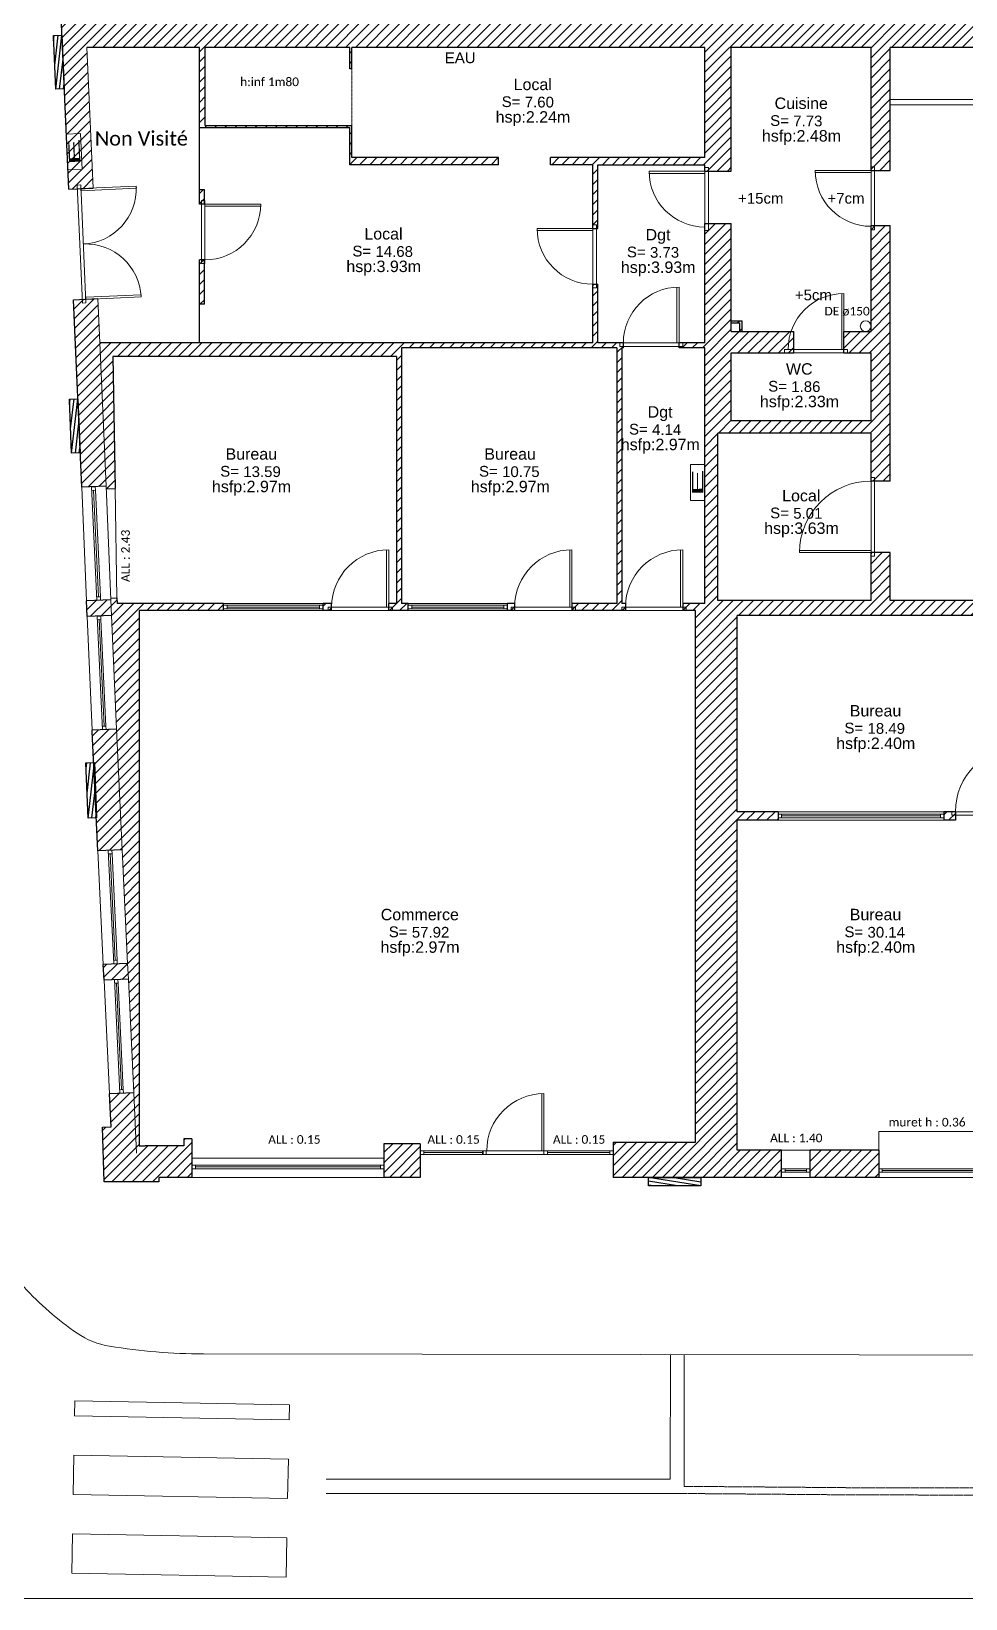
# Model space of a CAD drawing. Header units: millimetres. Extents: x -14819 to 43195, y -10328 to 20814.
# Drawn here: x 32553 to 33859, y 6 to 2196 of the extents above; entities that cross this region are included whole.
import ezdxf
from ezdxf.enums import TextEntityAlignment as Align

# ---------------------------------------------------------------- set-up
doc = ezdxf.new("R2010")
doc.units = ezdxf.units.MM
for name, pattern in [('Chemin', [0.5, 0.3, -0.2]), ('Cotation', [0.2, 0.1, -0.1]), ('Feeder', [3, 1, -0.5, 1, -0.5])]:
    doc.linetypes.add(name, pattern=pattern)
for name, color, linetype, lineweight in [('_cadre100', 7, 'Continuous', 15), ('_Texte', 7, 'Continuous', 15), ('BO_bordure', 7, 'Continuous', 13), ('Etiq_Affectation', 7, 'Continuous', 0), ('Etiq_Num_appart', 7, 'Continuous', 0), ('Etiq_Surface', 7, 'Continuous', 0), ('Etiq_Typologie', 7, 'Continuous', 0), ('Etiquette', 7, 'Continuous', 13), ('Hachures', 8, 'Continuous', 9), ('hauteur inf1.8m', 11, 'Continuous', 0), ('MA_assainissement', 30, 'Continuous', 13), ('ME_electricite', 1, 'Continuous', 13), ('Menuiserie', 250, 'Continuous', 9), ('Menuiserie_cps', 7, 'Continuous', 15), ('MSH_signalisation-horizontale', 7, 'Continuous', 9), ('Mur_coupe', 7, 'Continuous', 25), ('Mur_vu', 8, 'Continuous', 18), ('MW_eau', 5, 'Continuous', 13)]:
    doc.layers.add(name, color=color, linetype=linetype, lineweight=lineweight)
for name, color, linetype, lineweight, plot in [('_mur_fantome', 2, 'Continuous', 0, False), ('Etiq_Adresse', 7, 'Continuous', 0, False), ('Etiq_Mesure_ou_non', 7, 'Continuous', 0, False), ('Menuiserie_seuil', 8, 'Continuous', 9, False)]:
    doc.layers.add(name, color=color, linetype=linetype, lineweight=lineweight, plot=plot)
doc.styles.add('Legend', font='calibri.ttf')
doc.styles.add('NUV', font='arial.ttf')
doc.styles.get("Standard").update_dxf_attribs({"font": 'arial.ttf'})
doc.styles.add('Stylbloc-bdu', font='sanss___.ttf')
pattern_1 = [(45, (1679.643, -7925.721), (-7.0710678, 7.0710678), [])]

# ---------------------------------------------------------------- blocks, each defined once
blk = doc.blocks.new('Hv8')
for p, q in [((-0.5, 0.398), (-0.398, 0.5)), ((-0.5, -0.051), (0.051, 0.5)), ((-0.5, -0.5), (0.5, 0.5)), ((-0.051, -0.5), (0.5, 0.051)), ((0.398, -0.5), (0.5, -0.398))]:
    blk.add_line(p, q)
blk.add_lwpolyline([(-0.5, -0.5), (0.5, -0.5), (0.5, 0.5), (-0.5, 0.5)], close=True)
blk = doc.blocks.new('He4')
blk.add_lwpolyline([(-0.5, -0.5), (0.5, -0.5), (0.5, 0.5), (-0.5, 0.5)], close=True)
at = {"style": 'Stylbloc-bdu'}
blk.add_text('E', height=0.8, dxfattribs=at).set_placement((0, 0), align=Align.MIDDLE_CENTER)
blk = doc.blocks.new('Fenetre_351')
blk.add_lwpolyline([(0.05, 0.05), (0.05, 0), (0, 0), (0, 0.05), (3.51, 0.05), (3.51, 0), (3.46, 0), (3.46, 0.05), (3.46, 0.025), (0.05, 0.025), (0.05, 0), (3.46, 0)])
blk = doc.blocks.new('Fenetre_232')
blk.add_lwpolyline([(0.05, 0.05), (0.05, 0), (0, 0), (0, 0.05), (2.32, 0.05), (2.32, 0), (2.27, 0), (2.27, 0.05), (2.27, 0.025), (0.05, 0.025), (0.05, 0), (2.27, 0)])
blk = doc.blocks.new('Porte_Simple_Droite_90')
at = {"layer": 'Menuiserie_cps', "color": 1, "lineweight": 9}
for points in [[(0, 0), (0, 0.9)], [(0.03, 0.9), (0.03, 0), (0, 0)]]:
    blk.add_lwpolyline(points, dxfattribs=at)
at = {"layer": 'Menuiserie_cps', "lineweight": 9}
blk.add_arc((0, 0), 0.9, 0, 90, dxfattribs=at)
at = {"layer": 'Menuiserie_seuil'}
blk.add_lwpolyline([(-0.05, 0), (0.95, 0), (0.95, -0.05), (-0.05, -0.05)], close=True, dxfattribs=at)
blk = doc.blocks.new('Fenetre_40')
blk.add_lwpolyline([(0.05, 0.05), (0.05, 0), (0, 0), (0, 0.05), (0.4, 0.05), (0.4, 0), (0.35, 0), (0.35, 0.05), (0.35, 0.025), (0.05, 0.025), (0.05, 0), (0.35, 0)])
blk = doc.blocks.new('Etiquette_Copro')
at = {"layer": 'Etiq_Adresse'}
blk.add_attdef('ADRESSE', text='', height=0.16, rotation=0.0292, dxfattribs=at).set_placement((0.047, -0.725), align=Align.CENTER)
at = {"layer": 'Etiq_Affectation'}
blk.add_attdef('AFFECTATION', text='', height=0.16, rotation=0.0292, dxfattribs=at).set_placement((0.044, -0.07), align=Align.CENTER)
at = {"layer": 'Etiq_Mesure_ou_non'}
blk.add_attdef('MESURE', text='', height=0.16, rotation=0.0292, dxfattribs=at).set_placement((0.043, 0.616), align=Align.CENTER)
at = {"layer": 'Etiq_Num_appart'}
blk.add_attdef('NUMERO_APPARTEMENT', text='', height=0.16, rotation=0.0292, dxfattribs=at).set_placement((0.047, -0.525), align=Align.CENTER)
at = {"layer": 'Etiq_Surface'}
blk.add_text('S=', height=0.15, rotation=0.0292, dxfattribs=at).set_placement((-0.391, -0.307))
blk.add_attdef('SURFACE', text='', height=0.15, rotation=0.0292, dxfattribs=at).set_placement((-0.068, -0.358), align=Align.BOTTOM_LEFT)
at = {"layer": 'Etiq_Typologie'}
blk.add_attdef('TYPOLOGIE', text='', height=0.16, rotation=0.0292, dxfattribs=at).set_placement((0.047, -0.925), align=Align.CENTER)
blk = doc.blocks.new('Fenetre_97')
blk.add_lwpolyline([(0.05, 0.05), (0.05, 0), (0, 0), (0, 0.05), (0.97, 0.05), (0.97, 0), (0.92, 0), (0.92, 0.05), (0.92, 0.025), (0.05, 0.025), (0.05, 0), (0.92, 0)])
blk = doc.blocks.new('Fenetre_92')
blk.add_lwpolyline([(0.05, 0.05), (0.05, 0), (0, 0), (0, 0.05), (0.92, 0.05), (0.92, 0), (0.87, 0), (0.87, 0.05), (0.87, 0.025), (0.05, 0.025), (0.05, 0), (0.87, 0)])
blk = doc.blocks.new('Porte_Simple_Droite_80')
at = {"layer": 'Menuiserie_cps', "color": 1, "lineweight": 9}
for points in [[(0, 0), (0, 0.8)], [(0.03, 0.8), (0.03, 0), (0, 0)]]:
    blk.add_lwpolyline(points, dxfattribs=at)
at = {"layer": 'Menuiserie_cps', "lineweight": 9}
blk.add_arc((0, 0), 0.8, 0, 90, dxfattribs=at)
at = {"layer": 'Menuiserie_seuil'}
blk.add_lwpolyline([(-0.05, 0), (0.85, 0), (0.85, -0.05), (-0.05, -0.05)], close=True, dxfattribs=at)
blk = doc.blocks.new('Fenetre_139')
blk.add_lwpolyline([(0.05, 0.05), (0.05, 0), (0, 0), (0, 0.05), (1.39, 0.05), (1.39, 0), (1.34, 0), (1.34, 0.05), (1.34, 0.025), (0.05, 0.025), (0.05, 0), (1.34, 0)])
blk = doc.blocks.new('Fenetre_269')
blk.add_lwpolyline([(0.05, 0.05), (0.05, 0), (0, 0), (0, 0.05), (2.69, 0.05), (2.69, 0), (2.64, 0), (2.64, 0.05), (2.64, 0.025), (0.05, 0.025), (0.05, 0), (2.64, 0)])
blk = doc.blocks.new('Porte_Simple_Droite_78')
at = {"layer": 'Menuiserie_cps', "color": 1, "lineweight": 9}
for points in [[(0, 0), (0, 0.78)], [(0.03, 0.78), (0.03, 0), (0, 0)]]:
    blk.add_lwpolyline(points, dxfattribs=at)
at = {"layer": 'Menuiserie_cps', "lineweight": 9}
blk.add_arc((0, 0), 0.78, 0, 90, dxfattribs=at)
at = {"layer": 'Menuiserie_seuil'}
blk.add_lwpolyline([(-0.05, 0), (0.83, 0), (0.83, -0.05), (-0.05, -0.05)], close=True, dxfattribs=at)
blk = doc.blocks.new('Porte_Simple_Droite_100')
at = {"layer": 'Menuiserie_cps', "color": 1, "lineweight": 9}
for points in [[(0, 0), (0, 1)], [(0.03, 1), (0.03, 0), (0, 0)]]:
    blk.add_lwpolyline(points, dxfattribs=at)
at = {"layer": 'Menuiserie_cps', "lineweight": 9}
blk.add_arc((0, 0), 1, 0, 90, dxfattribs=at)
at = {"layer": 'Menuiserie_seuil'}
blk.add_lwpolyline([(-0.05, 0), (1.05, 0), (1.05, -0.05), (-0.05, -0.05)], close=True, dxfattribs=at)
blk = doc.blocks.new('Fenetre_159')
blk.add_lwpolyline([(0.05, 0.05), (0.05, 0), (0, 0), (0, 0.05), (1.59, 0.05), (1.59, 0), (1.54, 0), (1.54, 0.05), (1.54, 0.025), (0.05, 0.025), (0.05, 0), (1.54, 0)])
blk = doc.blocks.new('Porte_Double_155')
at = {"layer": 'Menuiserie_cps', "color": 1, "lineweight": 9}
for points in [[(0, 0), (0, 0.775), (0.03, 0.775), (0.03, 0)], [(1.55, 0), (1.55, 0.775), (1.52, 0.775), (1.52, 0)]]:
    blk.add_lwpolyline(points, close=True, dxfattribs=at)
at = {"layer": 'Menuiserie_cps', "lineweight": 9}
for centre, start, end in [((0, 0), 0, 90), ((1.55, 0), 90, 180)]:
    blk.add_arc(centre, 0.775, start, end, dxfattribs=at)
at = {"layer": 'Menuiserie_seuil'}
blk.add_lwpolyline([(-0.05, 0), (1.6, 0), (1.6, -0.05), (-0.05, -0.05)], close=True, dxfattribs=at)

msp = doc.modelspace()

# ---------------------------------------------------------------- hatches: boundary and pattern name
at = {"layer": 'Hachures'}
h = msp.add_hatch(dxfattribs=at)
h.set_pattern_fill('_USER', color=256, scale=10, angle=45, pattern_type=0)
h.set_pattern_definition(pattern_1)
h.paths.add_polyline_path([(33531.7, 2173.52), (33727.05, 2173.52), (33727.05, 2001.52), (33754.05, 2001.52), (33754.05, 2173.52), (34730.05, 2173.52), (34730.05, 1547.52), (34754.05, 1547.52), (34754.05, 1622.52), (34784.07, 1622.52), (34784.07, 1642.52), (34754.05, 1642.52), (34754.05, 2173.52), (34952.07, 2173.52), (34952.07, 2162.52), (35002.07, 2162.52), (35002.07, 2173.52), (35016.05, 2173.52), (35016.05, 1834.52), (35027.05, 1834.52), (35027.05, 2173.52), (35279.05, 2173.52), (35279.05, 1642.52), (35027.05, 1642.52), (35027.05, 1751.52), (35016.05, 1751.52), (35016.05, 1642.52), (34917.07, 1642.52), (34917.07, 1622.52), (35279.05, 1622.52), (35279.05, 1095.63), (35299.05, 1095.58), (35299.05, 1149.58), (35605.07, 1149.58), (35605.07, 714.58), (35716.07, 714.58), (35716.07, 628.48), (35597.57, 628.48), (35597.57, 594.66), (36178.44, 595.21), (36178.44, 628.48), (35736.07, 628.48), (35736.07, 734.58), (35625.07, 734.58), (35625.07, 1169.58), (35299.05, 1169.6), (35299.05, 2173.52), (35299.05, 2207.52), (32628.92, 2207.52), (32622.91, 2343.59), (32619.09, 2458.98), (32585.07, 2458.98), (32588.93, 2342.28), (32605.13, 1975.52), (32639.1, 1977.02), (32630.42, 2173.52), (32788.05, 2173.52), (32788.05, 2061.52), (32998.05, 2061.52), (32998.05, 2009.52), (33206.05, 2009.52), (33206.05, 2019.52), (33001.05, 2019.52), (33001.05, 2064.52), (32796.05, 2064.52), (32796.05, 2173.52), (32998.05, 2173.52), (32998.05, 2143.52), (33001.05, 2143.52), (33001.05, 2173.52), (33494.7, 2173.52), (33494.7, 2019.52), (33279.05, 2019.52), (33279.05, 2009.52), (33338.05, 2009.52), (33338.05, 1920.52), (33345.05, 1920.52), (33345.05, 2009.52), (33494.7, 2009.52), (33494.7, 2000.52), (33531.7, 2000.52)])
h = msp.add_hatch(dxfattribs=at)
h.set_pattern_fill('_USER', color=256, scale=10, angle=45, pattern_type=0)
h.set_pattern_definition(pattern_1)
h.paths.add_polyline_path([(32795.05, 1974.52), (32788.05, 1974.52), (32788.05, 1954.52), (32795.05, 1954.52)])
h = msp.add_hatch(dxfattribs=at)
h.set_pattern_fill('_USER', color=256, scale=10, angle=45, pattern_type=0)
h.set_pattern_definition(pattern_1)
h.paths.add_polyline_path([(33540.05, 1379.52), (34222.05, 1379.52), (34222.05, 1336.52), (34234.05, 1336.52), (34234.05, 1379.52), (34727.05, 1379.52), (34727.05, 1273.62), (34754.05, 1273.62), (34754.05, 1414.52), (34730.05, 1414.52), (34730.05, 1400.52), (33754.05, 1400.52), (33754.05, 1467.52), (33727.05, 1467.52), (33727.05, 1400.52), (33513.05, 1400.52), (33513.05, 1634.52), (33727.05, 1634.52), (33727.05, 1567.52), (33754.05, 1567.52), (33754.05, 1924.52), (33727.05, 1924.52), (33727.05, 1776.52), (33689.05, 1776.52), (33689.05, 1746.52), (33727.05, 1746.52), (33727.05, 1651.52), (33531.7, 1651.52), (33531.7, 1746.52), (33619.05, 1746.52), (33619.05, 1776.52), (33531.7, 1776.52), (33531.7, 1927.52), (33494.7, 1927.52), (33494.7, 1760.52), (33458.7, 1760.52), (33458.7, 1753.52), (33494.7, 1753.52), (33494.7, 1396.52), (33463.7, 1396.52), (33463.7, 1386.52), (33481.7, 1386.52), (33481.7, 643.52), (33366.7, 643.52), (33366.7, 594.52), (33409.6, 594.52), (33536.39, 594.52), (33602.05, 594.52), (33602.05, 632.52), (33540.05, 632.52), (33540.05, 1093.52), (33597.07, 1093.52), (33597.07, 1105.52), (33540.05, 1105.52)])
h = msp.add_hatch(dxfattribs=at)
h.set_pattern_fill('_USER', color=256, scale=10, angle=45, pattern_type=0)
h.set_pattern_definition(pattern_1)
h.paths.add_polyline_path([(32795.05, 1876.52), (32788.05, 1876.52), (32788.05, 1814.52), (32795.05, 1814.52)])
h = msp.add_hatch(dxfattribs=at)
h.set_pattern_fill('_USER', color=256, scale=10, angle=45, pattern_type=0)
h.set_pattern_definition(pattern_1)
h.paths.add_polyline_path([(32666.7, 1741.52), (33063.7, 1741.52), (33063.7, 1396.52), (33052.7, 1396.52), (33052.7, 1386.52), (33079.7, 1386.52), (33079.7, 1396.52), (33070.7, 1396.52), (33070.7, 1753.52), (33371.7, 1753.52), (33371.7, 1396.52), (33308.7, 1396.52), (33308.7, 1386.52), (33383.7, 1386.52), (33383.7, 1396.52), (33378.7, 1396.52), (33378.7, 1753.52), (33380.7, 1753.52), (33380.7, 1760.52), (33345.05, 1760.52), (33345.05, 1842.52), (33338.05, 1842.52), (33338.05, 1760.52), (32788.05, 1760.52), (32648.6, 1760.52), (32657.25, 1560.37), (32657.41, 1556.67), (32669.91, 1557.21)])
h = msp.add_hatch(dxfattribs=at)
h.set_pattern_fill('_USER', color=256, scale=10, angle=45, pattern_type=0)
h.set_pattern_definition(pattern_1)
h.paths.add_polyline_path([(32648.6, 1760.52), (32645.92, 1822.43), (32645.91, 1822.71), (32611.96, 1820.96), (32623.28, 1558.9), (32657.25, 1560.37)])
h = msp.add_hatch(dxfattribs=at)
h.set_pattern_fill('_USER', color=256, scale=10, angle=45, pattern_type=0)
h.set_pattern_definition(pattern_1)
h.paths.add_polyline_path([(33546.7, 1791.52), (33531.7, 1791.52), (33531.7, 1788.52), (33543.7, 1788.52), (33543.7, 1776.52), (33546.7, 1776.52)], flags=17)
h = msp.add_hatch(dxfattribs=at)
h.set_pattern_fill('_USER', color=256, scale=10, angle=45, pattern_type=0)
h.set_pattern_definition(pattern_1)
h.paths.add_polyline_path([(32703.7, 1386.52), (32821.7, 1386.52), (32821.7, 1396.52), (32672.7, 1396.52), (32672.57, 1404.24), (32664.01, 1403.87), (32664.11, 1401.49), (32665.06, 1379.51), (32671.92, 1220.76), (32679.9, 1052.39), (32687.44, 893.54), (32688.48, 871.57), (32696.01, 712.84), (32662.04, 711.44), (32664.24, 664.91), (32652.25, 664.55), (32654.52, 588.38), (32731.16, 588.38), (32731.16, 594.52), (32777.2, 594.52), (32777.2, 648.52), (32766.2, 648.52), (32766.2, 638.52), (32712.2, 638.52), (32703.7, 638.52)])
h = msp.add_hatch(dxfattribs=at)
h.set_pattern_fill('_USER', color=256, scale=10, angle=45, pattern_type=0)
h.set_pattern_definition(pattern_1)
h.paths.add_polyline_path([(32664.11, 1401.49), (32630.15, 1400.02), (32631.1, 1378.04), (32665.06, 1379.51)])
h = msp.add_hatch(dxfattribs=at)
h.set_pattern_fill('_USER', color=256, scale=10, angle=45, pattern_type=0)
h.set_pattern_definition(pattern_1)
h.paths.add_polyline_path([(32972.7, 1396.52), (32960.7, 1396.52), (32960.7, 1386.52), (32972.7, 1386.52)], flags=17)
h = msp.add_hatch(dxfattribs=at)
h.set_pattern_fill('_USER', color=256, scale=10, angle=45, pattern_type=0)
h.set_pattern_definition(pattern_1)
h.paths.add_polyline_path([(33228.7, 1396.52), (33218.7, 1396.52), (33218.7, 1386.52), (33228.7, 1386.52)], flags=17)
h = msp.add_hatch(dxfattribs=at)
h.set_pattern_fill('_USER', color=256, scale=10, angle=45, pattern_type=0)
h.set_pattern_definition(pattern_1)
h.paths.add_polyline_path([(32671.92, 1220.76), (32637.96, 1219.29), (32638.04, 1217.4), (32645.93, 1050.99), (32679.9, 1052.39)])
h = msp.add_hatch(dxfattribs=at)
h.set_pattern_fill('_USER', color=256, scale=10, angle=45, pattern_type=0)
h.set_pattern_definition(pattern_1)
h.paths.add_polyline_path([(33845.07, 1105.52), (33829.07, 1105.52), (33829.07, 1093.52), (33845.07, 1093.52)])
h = msp.add_hatch(dxfattribs=at)
h.set_pattern_fill('_USER', color=256, scale=10, angle=45, pattern_type=0)
h.set_pattern_definition(pattern_1)
h.paths.add_polyline_path([(32687.44, 893.54), (32653.47, 892.14), (32654.51, 870.16), (32688.48, 871.57)], flags=17)
h = msp.add_hatch(dxfattribs=at)
h.set_pattern_fill('_USER', color=256, scale=10, angle=45, pattern_type=0)
h.set_pattern_definition(pattern_1)
h.paths.add_polyline_path([(33096.7, 641.52), (33045.7, 641.52), (33045.7, 594.52), (33096.7, 594.52)])
h = msp.add_hatch(dxfattribs=at)
h.set_pattern_fill('_USER', color=256, scale=10, angle=45, pattern_type=0)
h.set_pattern_definition(pattern_1)
h.paths.add_polyline_path([(33737.85, 632.52), (33642.05, 632.52), (33642.05, 594.52), (33737.85, 594.52)])

# ---------------------------------------------------------------- linework, layer by layer
at = {"layer": '_cadre100', "flags": 128}
msp.add_lwpolyline([(32120.11, 5.76), (36320.11, 5.76), (36320.11, 2975.76), (32120.11, 2975.76)], close=True, dxfattribs=at)
at = {"layer": '_mur_fantome', "color": 2, "flags": 128}
for points in [[(32639.1, 1977.02), (32630.42, 2173.52)], [(32648.6, 1760.52), (32645.92, 1822.43), (32645.91, 1822.71)]]:
    msp.add_lwpolyline(points, dxfattribs=at)
at = {"layer": '_mur_fantome', "flags": 128}
for points in [[(32657.25, 1560.37), (32648.6, 1760.52)], [(32665.06, 1379.51), (32664.11, 1401.49)], [(32679.9, 1052.39), (32671.92, 1220.76)], [(32688.48, 871.57), (32687.44, 893.54)], [(32700.01, 628.52), (32696.01, 712.84)]]:
    msp.add_lwpolyline(points, dxfattribs=at)
for points, elevation in [([(32657.25, 1560.37), (32664.11, 1401.49)], 11.13), ([(32671.92, 1220.76), (32665.06, 1379.51)], 11.13), ([(32687.44, 893.54), (32679.9, 1052.39)], -5.54), ([(32688.48, 871.57), (32696.01, 712.84)], -5.54)]:
    msp.add_lwpolyline(points, dxfattribs=dict(at, elevation=elevation))
at = {"layer": '_Texte', "flags": 128}
for points in [[(33531.7, 1962.41, 0, 0, 0), (33501.7, 1962.41, 20, 0, 0), (33468.86, 1962.41, 0, 0, 0)], [(33727.05, 1962.41, 0, 0, 0), (33757.05, 1962.41, 20, 0, 0), (33789.9, 1962.41, 0, 0, 0)], [(33654.05, 1809.36, 0, 0, 0), (33654.05, 1779.36, 20, 0, 0), (33654.05, 1746.52, 0, 0, 0)]]:
    msp.add_lwpolyline(points, format="xyseb", dxfattribs=at)
at = {"layer": 'BO_bordure', "flags": 128}
msp.add_lwpolyline([(36178.44, 342.64), (36155.09, 342.7), (32793.41, 347.75, -0.0402847), (32662.2, 358.54, -0.1099776), (32616.97, 376.69, -0.0569679), (32542.2, 441.55, -0.0662323), (32493.35, 511.41, -0.0707264), (32475.98, 561.03, -0.0539936), (32469.97, 629.49)], format="xyb", dxfattribs=at)
at = {"layer": 'hauteur inf1.8m', "linetype": 'Cotation', "ltscale": 4, "flags": 128}
msp.add_lwpolyline([(33001.05, 2143.52), (33001.05, 2064.52)], dxfattribs=at)
at = {"layer": 'MA_assainissement'}
msp.add_circle((33719.55, 1784.02, -195), 7.5, dxfattribs=at)
at = {"layer": 'Menuiserie'}
for p, q in [((34730.05, 2100.52), (33754.05, 2100.52)), ((34730.05, 2093.52), (33754.05, 2093.52))]:
    msp.add_line(p, q, dxfattribs=at)
at = {"layer": 'MSH_signalisation-horizontale', "flags": 128}
for points in [[(33446.48, 346.77), (33446.22, 172.72), (32965.28, 172.8)], [(33465.97, 346.74), (33465.69, 162.71)], [(33465.68, 152.71), (32965.28, 152.8)]]:
    msp.add_lwpolyline(points, dxfattribs=at)
at = {"layer": 'MSH_signalisation-horizontale'}
for points in [[(32913.29, 255.68), (32913.67, 276.43), (32613.72, 282), (32613.34, 261.25)], [(32911.25, 145.7), (32912.27, 200.69), (32612.32, 206.26), (32611.3, 151.27)], [(32909.2, 35.72), (32910.23, 90.71), (32610.28, 96.28), (32609.26, 41.29)]]:
    msp.add_lwpolyline(points, close=True, dxfattribs=at)
at = {"layer": 'MSH_signalisation-horizontale', "linetype": 'Feeder', "flags": 128}
for points in [[(34954.57, 157.88), (33693.73, 160.84), (33465.76, 162.71)], [(34964.65, 147.86), (33693.68, 150.84), (33465.68, 152.71)]]:
    msp.add_lwpolyline(points, dxfattribs=at)
at = {"layer": 'Mur_coupe', "flags": 128}
for points in [[(32605.13, 1975.52), (32588.93, 2342.28), (32585.07, 2458.98)], [(32788.05, 2173.52), (32630.42, 2173.52)], [(32788.05, 1954.52), (32788.05, 2173.52)], [(32998.05, 2173.52), (32796.05, 2173.52)], [(32796.05, 2064.52), (32796.05, 2173.52)], [(32998.05, 2143.52), (32998.05, 2173.52)], [(33001.05, 2143.52), (33001.05, 2173.52)], [(33494.7, 2173.52), (33001.05, 2173.52)], [(33531.7, 2000.52), (33531.7, 2173.52)], [(33727.05, 2173.52), (33531.7, 2173.52)], [(33727.05, 2001.52), (33727.05, 2173.52)], [(34730.05, 2173.52), (33754.05, 2173.52)], [(33754.05, 2001.52), (33754.05, 2173.52)], [(33001.05, 2143.52), (32998.05, 2143.52)], [(32998.05, 2009.52), (32998.05, 2061.52)], [(33001.05, 2019.52), (33001.05, 2064.52)], [(33206.05, 2009.52), (33206.05, 2019.52)], [(33279.05, 2009.52), (33279.05, 2019.52)], [(33338.05, 1920.52), (33338.05, 2009.52)], [(33345.05, 1920.52), (33345.05, 2009.52)], [(33345.05, 2009.52), (33494.7, 2009.52)], [(33494.7, 2000.52), (33494.7, 2009.52)], [(33727.05, 2001.52), (33754.05, 2001.52)], [(32795.05, 1954.52), (32795.05, 1974.52)], [(33494.7, 1760.52), (33494.7, 1927.52)], [(33531.7, 1776.52), (33531.7, 1927.52)], [(33727.05, 1924.52), (33754.05, 1924.52)], [(33727.05, 1776.52), (33727.05, 1924.52)], [(33754.05, 1567.52), (33754.05, 1924.52)], [(32788.05, 1760.52), (32788.05, 1876.52)], [(32795.05, 1814.52), (32795.05, 1876.52)], [(33338.05, 1760.52), (33338.05, 1842.52)], [(33345.05, 1760.52), (33345.05, 1842.52)], [(32611.96, 1820.96), (32645.91, 1822.71)], [(32623.28, 1558.9), (32611.96, 1820.96)], [(33543.7, 1776.52), (33543.7, 1788.52)], [(33546.7, 1776.52), (33546.7, 1791.52)], [(33619.05, 1746.52), (33619.05, 1776.52)], [(33689.05, 1746.52), (33689.05, 1776.52)], [(32788.05, 1760.52), (32648.66, 1760.52)], [(33070.7, 1753.52), (33070.7, 1396.52)], [(33371.7, 1753.52), (33371.7, 1396.52)], [(33378.7, 1753.52), (33378.7, 1396.52)], [(33380.7, 1753.52), (33380.7, 1760.52)], [(33458.7, 1753.52), (33458.7, 1760.52)], [(33494.7, 1396.52), (33494.7, 1753.52)], [(33063.7, 1741.52), (32666.7, 1741.52)], [(32666.7, 1741.52), (32669.91, 1557.21)], [(33063.7, 1741.52), (33063.7, 1396.52)], [(33531.7, 1651.52), (33531.7, 1746.52)], [(33727.05, 1651.52), (33727.05, 1746.52)], [(33727.05, 1651.52), (33531.7, 1651.52)], [(33727.05, 1634.52), (33513.05, 1634.52)], [(33513.05, 1400.52), (33513.05, 1634.52)], [(33727.05, 1567.52), (33727.05, 1634.52)], [(33754.05, 1567.52), (33727.05, 1567.52)], [(33754.05, 1467.52), (33727.05, 1467.52)], [(33727.05, 1400.52), (33727.05, 1467.52)], [(33754.05, 1400.52), (33754.05, 1467.52)], [(32672.57, 1404.24), (32672.7, 1396.52)], [(32703.7, 1386.52), (32703.7, 638.52)], [(32821.7, 1386.52), (32821.7, 1396.52)], [(32960.7, 1386.52), (32960.7, 1396.52)], [(32972.7, 1386.52), (32972.7, 1396.52)], [(33052.7, 1386.52), (33052.7, 1396.52)], [(33079.7, 1386.52), (33079.7, 1396.52)], [(33218.7, 1386.52), (33218.7, 1396.52)], [(33228.7, 1396.52), (33228.7, 1386.52)], [(33308.7, 1396.52), (33308.7, 1386.52)], [(33383.7, 1396.52), (33383.7, 1386.52)], [(33463.7, 1396.52), (33463.7, 1386.52)], [(33481.7, 643.52), (33481.7, 1386.52)], [(33727.05, 1400.52), (33513.05, 1400.52)], [(34730.05, 1400.52), (33754.05, 1400.52)], [(34222.05, 1379.52), (33540.05, 1379.52)], [(33540.05, 1105.52), (33540.05, 1379.52)], [(32645.93, 1050.99), (32638.04, 1217.4), (32637.96, 1219.29)], [(33597.07, 1105.52), (33540.05, 1105.52)], [(33597.07, 1105.52), (33597.07, 1093.52)], [(33845.07, 1105.52), (33829.07, 1105.52)], [(33829.07, 1105.52), (33829.07, 1093.52)], [(33845.07, 1105.52), (33845.07, 1093.52)], [(33597.07, 1093.52), (33540.05, 1093.52)], [(33540.05, 632.52), (33540.05, 1093.52)], [(33845.07, 1093.52), (33829.07, 1093.52)], [(32777.2, 594.52), (32731.16, 594.52), (32731.16, 588.38), (32654.52, 588.38), (32652.25, 664.55), (32664.24, 664.91), (32662.04, 711.44)], [(33366.7, 643.52), (33481.7, 643.52)], [(33602.05, 632.52), (33540.05, 632.52)], [(33602.05, 594.52), (33602.05, 632.52)], [(33737.85, 632.52), (33642.05, 632.52)], [(33642.05, 594.52), (33642.05, 632.52)], [(33096.7, 594.52), (33045.7, 594.52)], [(33602.05, 594.52), (33536.39, 594.52), (33409.6, 594.52), (33366.7, 594.52)], [(33737.85, 594.52), (33642.05, 594.52)]]:
    msp.add_lwpolyline(points, dxfattribs=at)
for points, elevation in [([(33494.7, 2019.52), (33494.7, 2173.52)], -195), ([(32788.05, 2061.52), (32998.05, 2061.52)], -195), ([(32796.05, 2064.52), (33001.05, 2064.52)], -195), ([(33206.05, 2019.52), (33001.05, 2019.52)], -195), ([(33494.7, 2019.52), (33279.05, 2019.52)], -195), ([(33206.05, 2009.52), (32998.05, 2009.52)], -195), ([(33338.05, 2009.52), (33279.05, 2009.52)], -195), ([(33494.7, 2000.52), (33531.7, 2000.52)], -195), ([(32605.13, 1975.52), (32639.1, 1977.02)], 20.17), ([(32795.05, 1974.52), (32788.05, 1974.52)], -195), ([(32795.05, 1954.52), (32788.05, 1954.52)], -195), ([(33494.7, 1927.52), (33531.7, 1927.52)], -195), ([(33338.05, 1920.52), (33345.05, 1920.52)], -195), ([(32795.05, 1876.52), (32788.05, 1876.52)], -195), ([(33338.05, 1842.52), (33345.05, 1842.52)], -195), ([(32795.05, 1814.52), (32788.05, 1814.52)], -195), ([(33531.7, 1791.52), (33546.7, 1791.52)], -195), ([(33531.7, 1788.52), (33543.7, 1788.52)], -195), ([(33531.7, 1776.52), (33619.05, 1776.52)], -195), ([(33689.05, 1776.52), (33727.05, 1776.52)], -195), ([(33338.05, 1760.52), (32788.05, 1760.52)], -195), ([(33371.7, 1753.52), (33070.7, 1753.52)], -195), ([(33380.7, 1760.52), (33345.05, 1760.52)], -195), ([(33380.7, 1753.52), (33378.7, 1753.52)], -195), ([(33494.7, 1760.52), (33458.7, 1760.52)], -195), ([(33494.7, 1753.52), (33458.7, 1753.52)], -195), ([(33531.7, 1746.52), (33619.05, 1746.52)], -195), ([(33689.05, 1746.52), (33727.05, 1746.52)], -195), ([(32657.25, 1560.37), (32623.28, 1558.9)], 16.7), ([(32657.41, 1556.67), (32669.91, 1557.21)], 16.7), ([(32664.01, 1403.87), (32672.57, 1404.24)], 16.7), ([(32664.11, 1401.49), (32630.15, 1400.02)], 16.7), ([(32631.1, 1378.04), (32630.15, 1400.02)], 11.13), ([(32821.7, 1396.52), (32672.7, 1396.52)], -195), ([(32821.7, 1386.52), (32703.7, 1386.52)], -195), ([(32972.7, 1396.52), (32960.7, 1396.52)], -195), ([(32972.7, 1386.52), (32960.7, 1386.52)], -195), ([(33063.7, 1396.52), (33052.7, 1396.52)], -195), ([(33079.7, 1386.52), (33052.7, 1386.52)], -195), ([(33079.7, 1396.52), (33070.7, 1396.52)], -195), ([(33228.7, 1396.52), (33218.7, 1396.52)], -195), ([(33228.7, 1386.52), (33218.7, 1386.52)], -195), ([(33371.7, 1396.52), (33308.7, 1396.52)], -195), ([(33383.7, 1386.52), (33308.7, 1386.52)], -195), ([(33383.7, 1396.52), (33378.7, 1396.52)], -195), ([(33494.7, 1396.52), (33463.7, 1396.52)], -195), ([(33481.7, 1386.52), (33463.7, 1386.52)], -195), ([(32665.06, 1379.51), (32631.1, 1378.04)], 16.7), ([(32671.92, 1220.76), (32637.96, 1219.29)], 16.7), ([(32679.9, 1052.39), (32645.93, 1050.99)], -11.08), ([(32687.44, 893.54), (32653.47, 892.14)], -11.08), ([(32654.51, 870.16), (32653.47, 892.14)], -5.54), ([(32688.48, 871.57), (32654.51, 870.16)], -11.08), ([(32696.01, 712.84), (32662.04, 711.44)], -11.08), ([(32703.7, 638.52), (32712.2, 638.52)], -195), ([(32777.2, 648.52), (32766.2, 648.52), (32766.2, 638.52), (32712.2, 638.52)], -195), ([(32777.2, 648.52), (32777.2, 594.52)], -195), ([(33045.7, 641.52), (33045.7, 594.52)], -195), ([(33096.7, 641.52), (33045.7, 641.52)], -195), ([(33096.7, 641.52), (33096.7, 594.52)], -195), ([(33366.7, 643.52), (33366.7, 594.52)], -195), ([(33737.85, 632.52), (33737.85, 594.52)], -195)]:
    msp.add_lwpolyline(points, dxfattribs=dict(at, elevation=elevation))
at = {"layer": 'Mur_vu', "flags": 128}
for points, elevation in [([(32630.15, 1400.02), (32623.28, 1558.9)], 11.13), ([(32669.85, 1557.21), (32672.51, 1404.24)], 16.7), ([(32821.7, 1396.52), (32960.7, 1396.52)], -195), ([(32821.7, 1386.52), (32960.7, 1386.52)], -195), ([(33218.7, 1396.52), (33079.7, 1396.52)], -195), ([(33079.7, 1386.52), (33218.7, 1386.52)], -195), ([(32637.96, 1219.29), (32631.1, 1378.04)], 11.13), ([(32653.47, 892.14), (32645.93, 1050.99)], -5.54), ([(32662.04, 711.44), (32654.51, 870.16)], -5.54), ([(33045.7, 621.52), (32777.2, 621.52)], -195)]:
    msp.add_lwpolyline(points, dxfattribs=dict(at, elevation=elevation))
for points in [[(33829.07, 1105.52), (33597.07, 1105.52)], [(33597.07, 1093.52), (33829.07, 1093.52)], [(34088.89, 658.52), (33737.85, 658.52)], [(33737.85, 658.52), (33737.85, 632.52)], [(33602.05, 632.52), (33642.05, 632.52)], [(32777.2, 594.52), (33045.7, 594.52)], [(33602.05, 594.52), (33642.05, 594.52)], [(34088.89, 594.52), (33737.85, 594.52)]]:
    msp.add_lwpolyline(points, dxfattribs=at)

# ---------------------------------------------------------------- block references
at = {"layer": 'Etiquette'}
ref = msp.add_blockref('Etiquette_Copro', (33249.67, 2120.89), dxfattribs=dict(at, xscale=100, yscale=100, zscale=100))
ref.add_attrib('AFFECTATION', 'Local', dxfattribs={"layer": 'Etiq_Affectation', "height": 16, "rotation": 0.02922}).set_placement((33254.03, 2113.85), align=Align.CENTER)
ref.add_attrib('SURFACE', '7.60', dxfattribs={"layer": 'Etiq_Surface', "height": 15, "rotation": 0.02922}).set_placement((33242.84, 2085.1), align=Align.BOTTOM_LEFT)
ref.add_attrib('NUMERO_APPARTEMENT', 'hsp:2.24m', dxfattribs={"layer": 'Etiq_Num_appart', "height": 16, "rotation": 0.02922}).set_placement((33254.33, 2068.38), align=Align.CENTER)
ref = msp.add_blockref('Etiquette_Copro', (33625.14, 2094.53), dxfattribs=dict(at, xscale=100, yscale=100, zscale=100))
ref.add_attrib('AFFECTATION', 'Cuisine', dxfattribs={"layer": 'Etiq_Affectation', "height": 16, "rotation": 0.02922}).set_placement((33629.5, 2087.48), align=Align.CENTER)
ref.add_attrib('SURFACE', '7.73', dxfattribs={"layer": 'Etiq_Surface', "height": 15, "rotation": 0.02922}).set_placement((33618.31, 2058.73), align=Align.BOTTOM_LEFT)
ref.add_attrib('NUMERO_APPARTEMENT', 'hsfp:2.48m', dxfattribs={"layer": 'Etiq_Num_appart', "height": 16, "rotation": 0.02922}).set_placement((33629.8, 2042.01), align=Align.CENTER)
ref = msp.add_blockref('Etiquette_Copro', (33040.9, 1912.08), dxfattribs=dict(at, xscale=100, yscale=100, zscale=100))
ref.add_attrib('AFFECTATION', 'Local', dxfattribs={"layer": 'Etiq_Affectation', "height": 16, "rotation": 0.02922}).set_placement((33045.26, 1905.04), align=Align.CENTER)
ref.add_attrib('SURFACE', '14.68', dxfattribs={"layer": 'Etiq_Surface', "height": 15, "rotation": 0.02922}).set_placement((33034.07, 1876.29), align=Align.BOTTOM_LEFT)
ref.add_attrib('NUMERO_APPARTEMENT', 'hsp:3.93m', dxfattribs={"layer": 'Etiq_Num_appart', "height": 16, "rotation": 0.02922}).set_placement((33045.56, 1859.57), align=Align.CENTER)
ref = msp.add_blockref('Etiquette_Copro', (33424.81, 1910.88), dxfattribs=dict(at, xscale=100, yscale=100, zscale=100))
ref.add_attrib('AFFECTATION', 'Dgt', dxfattribs={"layer": 'Etiq_Affectation', "height": 16, "rotation": 0.02922}).set_placement((33429.18, 1903.84), align=Align.CENTER)
ref.add_attrib('SURFACE', '3.73', dxfattribs={"layer": 'Etiq_Surface', "height": 15, "rotation": 0.02922}).set_placement((33417.98, 1875.09), align=Align.BOTTOM_LEFT)
ref.add_attrib('NUMERO_APPARTEMENT', 'hsp:3.93m', dxfattribs={"layer": 'Etiq_Num_appart', "height": 16, "rotation": 0.02922}).set_placement((33429.47, 1858.37), align=Align.CENTER)
ref = msp.add_blockref('Etiquette_Copro', (33622.39, 1723.26), dxfattribs=dict(at, xscale=100, yscale=100, zscale=100))
ref.add_attrib('AFFECTATION', 'WC', dxfattribs={"layer": 'Etiq_Affectation', "height": 16, "rotation": 0.02922}).set_placement((33626.75, 1716.21), align=Align.CENTER)
ref.add_attrib('SURFACE', '1.86', dxfattribs={"layer": 'Etiq_Surface', "height": 15, "rotation": 0.02922}).set_placement((33615.56, 1687.47), align=Align.BOTTOM_LEFT)
ref.add_attrib('NUMERO_APPARTEMENT', 'hsfp:2.33m', dxfattribs={"layer": 'Etiq_Num_appart', "height": 16, "rotation": 0.02922}).set_placement((33627.05, 1670.74), align=Align.CENTER)
ref = msp.add_blockref('Etiquette_Copro', (33427.77, 1663.21), dxfattribs=dict(at, xscale=100, yscale=100, zscale=100))
ref.add_attrib('AFFECTATION', 'Dgt', dxfattribs={"layer": 'Etiq_Affectation', "height": 16, "rotation": 0.02922}).set_placement((33432.13, 1656.17), align=Align.CENTER)
ref.add_attrib('SURFACE', '4.14', dxfattribs={"layer": 'Etiq_Surface', "height": 15, "rotation": 0.02922}).set_placement((33420.94, 1627.42), align=Align.BOTTOM_LEFT)
ref.add_attrib('NUMERO_APPARTEMENT', 'hsfp:2.97m', dxfattribs={"layer": 'Etiq_Num_appart', "height": 16, "rotation": 0.02922}).set_placement((33432.43, 1610.7), align=Align.CENTER)
ref = msp.add_blockref('Etiquette_Copro', (32856.06, 1604.43), dxfattribs=dict(at, xscale=100, yscale=100, zscale=100))
ref.add_attrib('AFFECTATION', 'Bureau', dxfattribs={"layer": 'Etiq_Affectation', "height": 16, "rotation": 0.02922}).set_placement((32860.42, 1597.39), align=Align.CENTER)
ref.add_attrib('SURFACE', '13.59', dxfattribs={"layer": 'Etiq_Surface', "height": 15, "rotation": 0.02922}).set_placement((32849.23, 1568.64), align=Align.BOTTOM_LEFT)
ref.add_attrib('NUMERO_APPARTEMENT', 'hsfp:2.97m', dxfattribs={"layer": 'Etiq_Num_appart', "height": 16, "rotation": 0.02922}).set_placement((32860.72, 1551.92), align=Align.CENTER)
ref = msp.add_blockref('Etiquette_Copro', (33218.01, 1604.43), dxfattribs=dict(at, xscale=100, yscale=100, zscale=100))
ref.add_attrib('AFFECTATION', 'Bureau', dxfattribs={"layer": 'Etiq_Affectation', "height": 16, "rotation": 0.02922}).set_placement((33222.37, 1597.39), align=Align.CENTER)
ref.add_attrib('SURFACE', '10.75', dxfattribs={"layer": 'Etiq_Surface', "height": 15, "rotation": 0.02922}).set_placement((33211.17, 1568.64), align=Align.BOTTOM_LEFT)
ref.add_attrib('NUMERO_APPARTEMENT', 'hsfp:2.97m', dxfattribs={"layer": 'Etiq_Num_appart', "height": 16, "rotation": 0.02922}).set_placement((33222.67, 1551.92), align=Align.CENTER)
ref = msp.add_blockref('Etiquette_Copro', (33625.14, 1546.2), dxfattribs=dict(at, xscale=100, yscale=100, zscale=100))
ref.add_attrib('AFFECTATION', 'Local', dxfattribs={"layer": 'Etiq_Affectation', "height": 16, "rotation": 0.02922}).set_placement((33629.5, 1539.16), align=Align.CENTER)
ref.add_attrib('SURFACE', '5.01', dxfattribs={"layer": 'Etiq_Surface', "height": 15, "rotation": 0.02922}).set_placement((33618.31, 1510.41), align=Align.BOTTOM_LEFT)
ref.add_attrib('NUMERO_APPARTEMENT', 'hsp:3.63m', dxfattribs={"layer": 'Etiq_Num_appart', "height": 16, "rotation": 0.02922}).set_placement((33629.8, 1493.68), align=Align.CENTER)
ref = msp.add_blockref('Etiquette_Copro', (33729.01, 1245.61), dxfattribs=dict(at, xscale=100, yscale=100, zscale=100))
ref.add_attrib('AFFECTATION', 'Bureau', dxfattribs={"layer": 'Etiq_Affectation', "height": 16, "rotation": 0.02922}).set_placement((33733.37, 1238.56), align=Align.CENTER)
ref.add_attrib('SURFACE', '18.49', dxfattribs={"layer": 'Etiq_Surface', "height": 15, "rotation": 0.02922}).set_placement((33722.18, 1209.81), align=Align.BOTTOM_LEFT)
ref.add_attrib('NUMERO_APPARTEMENT', 'hsfp:2.40m', dxfattribs={"layer": 'Etiq_Num_appart', "height": 16, "rotation": 0.02922}).set_placement((33733.67, 1193.09), align=Align.CENTER)
ref = msp.add_blockref('Etiquette_Copro', (33091.75, 960.81), dxfattribs=dict(at, xscale=100, yscale=100, zscale=100))
ref.add_attrib('AFFECTATION', 'Commerce', dxfattribs={"layer": 'Etiq_Affectation', "height": 16, "rotation": 0.02922}).set_placement((33096.11, 953.77), align=Align.CENTER)
ref.add_attrib('SURFACE', '57.92', dxfattribs={"layer": 'Etiq_Surface', "height": 15, "rotation": 0.02922}).set_placement((33084.92, 925.02), align=Align.BOTTOM_LEFT)
ref.add_attrib('NUMERO_APPARTEMENT', 'hsfp:2.97m', dxfattribs={"layer": 'Etiq_Num_appart', "height": 16, "rotation": 0.02922}).set_placement((33096.41, 908.3), align=Align.CENTER)
ref = msp.add_blockref('Etiquette_Copro', (33729.01, 960.81), dxfattribs=dict(at, xscale=100, yscale=100, zscale=100))
ref.add_attrib('AFFECTATION', 'Bureau', dxfattribs={"layer": 'Etiq_Affectation', "height": 16, "rotation": 0.02922}).set_placement((33733.37, 953.77), align=Align.CENTER)
ref.add_attrib('SURFACE', '30.14', dxfattribs={"layer": 'Etiq_Surface', "height": 15, "rotation": 0.02922}).set_placement((33722.18, 925.02), align=Align.BOTTOM_LEFT)
ref.add_attrib('NUMERO_APPARTEMENT', 'hsfp:2.40m', dxfattribs={"layer": 'Etiq_Num_appart', "height": 16, "rotation": 0.02922}).set_placement((33733.67, 908.3), align=Align.CENTER)
at = {"layer": 'ME_electricite', "yscale": 20}
for p, xscale, zscale, rotation in [((32612.84, 2027.65), 49.99999999999999, 49.99999999999999, 92.52862537061002), ((33484.68, 1565.51, -195), 49.99999999999994, 49.99999999999994, 90.0545803460942)]:
    msp.add_blockref('He4', p, dxfattribs=dict(at, xscale=xscale, zscale=zscale, rotation=rotation))
at = {"layer": 'Menuiserie', "yscale": 100, "zscale": 100}
for name, p, xscale, rotation in [('Porte_Simple_Droite_78', (33494.7, 2000.52), -100, 90), ('Porte_Simple_Droite_78', (33727.05, 2001.52), -100, 90), ('Porte_Double_155', (32622.11, 1976.27, 20.17), 100, 272.5286245308689), ('Porte_Simple_Droite_78', (32795.59, 1954.52, -195), 100, 270), ('Porte_Simple_Droite_78', (33338.05, 1920.52), -100, 90), ('Fenetre_159', (32649.63, 1400.87, 16.7), 100, 92.7156123504075), ('Porte_Simple_Droite_100', (33727.05, 1467.52), 100, 90), ('Fenetre_159', (32657.44, 1220.14, 16.7), 100, 92.7156123504075), ('Fenetre_159', (32672.95, 892.96, -11.08), 100, 92.7156123504075), ('Fenetre_159', (32681.52, 712.26, -11.08), 100, 92.7156123504075)]:
    msp.add_blockref(name, p, dxfattribs=dict(at, xscale=xscale, rotation=rotation))
for name, p, xscale in [('Porte_Simple_Droite_78', (33458.7, 1760.52, -195), -100), ('Porte_Simple_Droite_78', (33689.05, 1751.52), -100), ('Porte_Simple_Droite_80', (33052.7, 1391.52, -195), -100), ('Porte_Simple_Droite_80', (33308.7, 1391.52, -195), -100), ('Porte_Simple_Droite_80', (33463.7, 1391.52, -195), -100), ('Fenetre_139', (32821.7, 1389.02, -195), 100), ('Fenetre_139', (33079.7, 1389.02, -195), 100), ('Porte_Simple_Droite_90', (33935.07, 1105.52), -100), ('Fenetre_232', (33597.07, 1097.02, -97.5), 100), ('Porte_Simple_Droite_80', (33269.7, 631.52), -100), ('Fenetre_92', (33096.7, 626.52), 100), ('Fenetre_97', (33269.7, 626.52), 100), ('Fenetre_269', (32777.2, 606.52), 100), ('Fenetre_40', (33602.05, 601.52), 100), ('Fenetre_351', (33737.85, 601.52), 100)]:
    msp.add_blockref(name, p, dxfattribs=dict(at, xscale=xscale))
at = {"layer": 'Mur_coupe', "yscale": -12, "zscale": 100}
for p, xscale, rotation in [((32591.29, 2152.97, -195), 75.2987173623861, 92.52862536819458), ((32613.52, 1644.42, -195), 75.6128296959232, 92.38705587020246), ((32636.58, 1135.43, 2059.11), 77.11739477365677, 92.29759674317052), ((33452.61, 588.52), 73.17646307171898, 180.0000000000001)]:
    msp.add_blockref('Hv8', p, dxfattribs=dict(at, xscale=xscale, rotation=rotation))

# ---------------------------------------------------------------- texts
at = {"layer": '_Texte', "linetype": 'Chemin', "ltscale": 0.1, "style": 'Legend'}
msp.add_text('Non Visité', height=20, dxfattribs=at).set_placement((32641.64, 2036.36))
at = {"layer": '_Texte', "style": 'NUV'}
for s, p in [('+15cm', (33541.16, 1955.15)), ('+7cm', (33666.16, 1955.15)), ('+5cm', (33620.55, 1820.07))]:
    msp.add_text(s, height=15, rotation=360, dxfattribs=at).set_placement(p)
at = {"layer": '_Texte', "linetype": 'Chemin', "ltscale": 0.1, "style": 'Legend'}
msp.add_text('muret h : 0.36', height=12, rotation=0, dxfattribs=at).set_placement((33751.8, 665.6))
at = {"layer": 'hauteur inf1.8m', "linetype": 'Chemin', "ltscale": 0.1, "style": 'Legend'}
msp.add_text('h:inf 1m80', height=12, rotation=360, dxfattribs=at).set_placement((32844.86, 2119.47))
at = {"layer": 'MA_assainissement', "style": 'Legend'}
msp.add_text('DE ø150', height=12, rotation=360, dxfattribs=at).set_placement((33662.08, 1798.97, -195))
at = {"layer": 'Menuiserie_cps', "linetype": 'Chemin', "ltscale": 0.1, "style": 'Legend'}
msp.add_text('ALL : 2.43', height=12, rotation=90, dxfattribs=at).set_placement((32690.5, 1426.43))
for s, p in [('ALL : 0.15', (32884.07, 641.45)), ('ALL : 0.15', (33106.73, 641.45)), ('ALL : 0.15', (33282.23, 641.45)), ('ALL : 1.40', (33586, 643.53))]:
    msp.add_text(s, height=12, dxfattribs=at).set_placement(p)
at = {"layer": 'MW_eau', "style": 'NUV'}
msp.add_text('EAU', height=15, rotation=360, dxfattribs=at).set_placement((33131.05, 2151.51))

doc.saveas('drawing.dxf')
